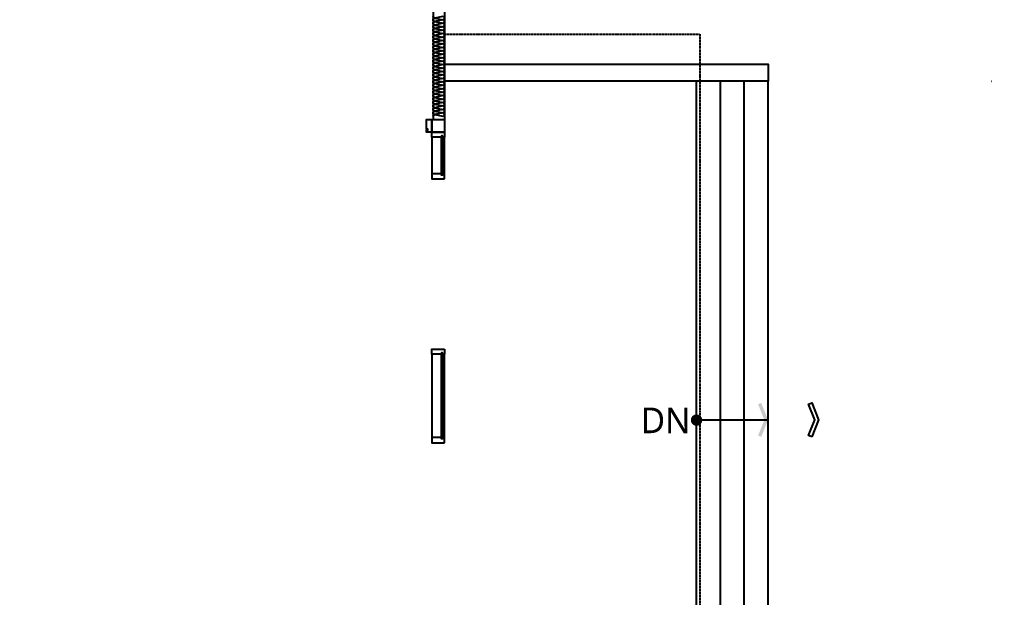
# Model space of a CAD drawing. Header units: millimetres. Extents: x -168200 to 504600, y -244718 to -125918.
# Drawn here: x -60257 to -48840, y -179038 to -172243 of the extents above; entities that cross this region are included whole.
import ezdxf
from ezdxf.enums import TextEntityAlignment as Align

# ---------------------------------------------------------------- set-up
doc = ezdxf.new("R2010")
doc.units = ezdxf.units.MM
doc.linetypes.add('DASHED2', pattern=[0.375, 0.25, -0.125])
doc.layers.add('arch', color=8, linetype='Continuous')
doc.styles.add('스타일1', font='malgun.ttf')

# ---------------------------------------------------------------- blocks, each defined once
blk = doc.blocks.new('*U486')
at = {"color": 0}
for points in [[(917.8, 0, -0.414214), (902.8, 15), (917.8, 85, 1), (887.8, 85), (902.8, 15, -0.414214), (887.8, 0, 0.414214)], [(947.8, 0, -0.414214), (932.8, 15), (947.8, 85, 1), (917.8, 85), (932.8, 15, -0.414214), (917.8, 0, 0.414214)], [(977.8, 0, -0.414214), (962.8, 15), (977.8, 85, 1), (947.8, 85), (962.8, 15, -0.414214), (947.8, 0, 0.414214)], [(1007.8, 0, -0.414214), (992.8, 15), (1007.8, 85, 1), (977.8, 85), (992.8, 15, -0.414214), (977.8, 0, 0.414214)], [(1037.8, 0, -0.414214), (1022.8, 15), (1037.8, 85, 1), (1007.8, 85), (1022.8, 15, -0.414214), (1007.8, 0, 0.414214)], [(1067.8, 0, -0.414214), (1052.8, 15), (1067.8, 85, 1), (1037.8, 85), (1052.8, 15, -0.414214), (1037.8, 0, 0.414214)], [(1097.8, 0, -0.414214), (1082.8, 15), (1097.8, 85, 1), (1067.8, 85), (1082.8, 15, -0.414214), (1067.8, 0, 0.414214)], [(1127.8, 0, -0.414214), (1112.8, 15), (1127.8, 85, 1), (1097.8, 85), (1112.8, 15, -0.414214), (1097.8, 0, 0.414214)], [(1157.8, 0, -0.414214), (1142.8, 15), (1157.8, 85, 1), (1127.8, 85), (1142.8, 15, -0.414214), (1127.8, 0, 0.414214)], [(1187.8, 0, -0.414214), (1172.8, 15), (1187.8, 85, 1), (1157.8, 85), (1172.8, 15, -0.414214), (1157.8, 0, 0.414214)], [(1217.8, 0, -0.414214), (1202.8, 15), (1217.8, 85, 1), (1187.8, 85), (1202.8, 15, -0.414214), (1187.8, 0, 0.414214)], [(1247.8, 0, -0.414214), (1232.8, 15), (1247.8, 85, 1), (1217.8, 85), (1232.8, 15, -0.414214), (1217.8, 0, 0.414214)], [(1277.8, 0, -0.414214), (1262.8, 15), (1277.8, 85, 1), (1247.8, 85), (1262.8, 15, -0.414214), (1247.8, 0, 0.414214)], [(1307.8, 0, -0.414214), (1292.8, 15), (1307.8, 85, 1), (1277.8, 85), (1292.8, 15, -0.414214), (1277.8, 0, 0.414214)], [(1337.8, 0, -0.414214), (1322.8, 15), (1337.8, 85, 1), (1307.8, 85), (1322.8, 15, -0.414214), (1307.8, 0, 0.414214)], [(1367.8, 0, -0.414214), (1352.8, 15), (1367.8, 85, 1), (1337.8, 85), (1352.8, 15, -0.414214), (1337.8, 0, 0.414214)], [(1397.8, 0, -0.414214), (1382.8, 15), (1397.8, 85, 1), (1367.8, 85), (1382.8, 15, -0.414214), (1367.8, 0, 0.414214)], [(1427.8, 0, -0.414214), (1412.8, 15), (1427.8, 85, 1), (1397.8, 85), (1412.8, 15, -0.414214), (1397.8, 0, 0.414214)], [(1457.8, 0, -0.414214), (1442.8, 15), (1457.8, 85, 1), (1427.8, 85), (1442.8, 15, -0.414214), (1427.8, 0, 0.414214)], [(1487.8, 0, -0.414214), (1472.8, 15), (1487.8, 85, 1), (1457.8, 85), (1472.8, 15, -0.414214), (1457.8, 0, 0.414214)], [(1517.8, 0, -0.414214), (1502.8, 15), (1517.8, 85, 1), (1487.8, 85), (1502.8, 15, -0.414214), (1487.8, 0, 0.414214)], [(1547.8, 0, -0.414214), (1532.8, 15), (1547.8, 85, 1), (1517.8, 85), (1532.8, 15, -0.414214), (1517.8, 0, 0.414214)], [(1577.8, 0, -0.414214), (1562.8, 15), (1577.8, 85, 1), (1547.8, 85), (1562.8, 15, -0.414214), (1547.8, 0, 0.414214)], [(1607.8, 0, -0.414214), (1592.8, 15), (1607.8, 85, 1), (1577.8, 85), (1592.8, 15, -0.414214), (1577.8, 0, 0.414214)], [(1637.8, 0, -0.414214), (1622.8, 15), (1637.8, 85, 1), (1607.8, 85), (1622.8, 15, -0.414214), (1607.8, 0, 0.414214)], [(1667.8, 0, -0.414214), (1652.8, 15), (1667.8, 85, 1), (1637.8, 85), (1652.8, 15, -0.414214), (1637.8, 0, 0.414214)], [(1697.8, 0, -0.414214), (1682.8, 15), (1697.8, 85, 1), (1667.8, 85), (1682.8, 15, -0.414214), (1667.8, 0, 0.414214)], [(1727.8, 0, -0.414214), (1712.8, 15), (1727.8, 85, 1), (1697.8, 85), (1712.8, 15, -0.414214), (1697.8, 0, 0.414214)], [(1757.8, 0, -0.414214), (1742.8, 15), (1757.8, 85, 1), (1727.8, 85), (1742.8, 15, -0.414214), (1727.8, 0, 0.414214)]]:
    blk.add_lwpolyline(points, format="xyb", dxfattribs=at)
blk = doc.blocks.new('pit건축기초')
at = {"layer": 'arch'}
for p, q in [((-302180, -98238), (-302180, -90538)), ((-301900, -98238), (-301900, -90538)), ((-301620, -98238), (-301620, -90538)), ((-301340, -98238), (-301340, -90538)), ((-305290, -91198), (-305290, -91628)), ((-305175, -91643), (-305175, -91198)), ((-305165, -91643), (-305165, -91198)), ((-305140, -91628), (-305140, -91198)), ((-305290, -93748), (-305290, -94728)), ((-305175, -94743), (-305175, -93748)), ((-305165, -94743), (-305165, -93748)), ((-305140, -94728), (-305140, -93748)), ((-302180, -94518), (-301340, -94520))]:
    blk.add_line(p, q, dxfattribs=at)
for points in [[(-360145, -75953), (-359205, -75953), (-305140, -75953), (-305140, -90988)], [(-376875, -89888), (-376875, -76088), (-360130, -76088), (-359220, -76088), (-305275, -76088), (-305275, -90988)], [(-305140, -90338), (-301340, -90338), (-301340, -90538), (-305140, -90538)], [(-298720, -90538), (-298715, -90538)]]:
    blk.add_lwpolyline(points, dxfattribs=at)
at = {"layer": 'arch', "linetype": 'DASHED2', "ltscale": 2}
blk.add_lwpolyline([(-305140, -89988), (-302140, -89988), (-302140, -98188), (-305160, -98188)], dxfattribs=at)
at = {"layer": 'arch'}
for points in [[(-305290, -91138), (-305350, -91138), (-305350, -91113), (-305335, -91113), (-305335, -91103), (-305350, -91103), (-305350, -90988), (-305290, -90988)], [(-305290, -90988), (-305140, -90988), (-305140, -91138), (-305290, -91138)], [(-305140, -91138), (-305140, -91198), (-305165, -91198), (-305165, -91183), (-305175, -91183), (-305175, -91198), (-305290, -91198), (-305290, -91138)], [(-305140, -91688), (-305140, -91628), (-305165, -91628), (-305165, -91643), (-305175, -91643), (-305175, -91628), (-305290, -91628), (-305290, -91688)], [(-305140, -93688), (-305140, -93748), (-305165, -93748), (-305165, -93733), (-305175, -93733), (-305175, -93748), (-305290, -93748), (-305290, -93688)], [(-300827, -94720), (-300864, -94705), (-300790, -94520), (-300864, -94335), (-300827, -94320), (-300747, -94520)], [(-305140, -94788), (-305140, -94728), (-305165, -94728), (-305165, -94743), (-305175, -94743), (-305175, -94728), (-305290, -94728), (-305290, -94788)]]:
    blk.add_lwpolyline(points, close=True, dxfattribs=at)
at = {"layer": 'arch', "const_width": 66.7}
blk.add_lwpolyline([(-302180, -94489, 1), (-302180, -94556, 1)], format="xyb", close=True, dxfattribs=at)
at = {"layer": 'arch'}
for points in [[(-301420, -94320), (-301457, -94335), (-301340, -94520), (-301383, -94520)], [(-301340, -94520), (-301383, -94520), (-301420, -94720), (-301457, -94705)]]:
    blk.add_solid(points, dxfattribs=at)
at = {"layer": 'arch', "xscale": 1.35, "yscale": 1.35, "zscale": 1.35, "rotation": 270}
blk.add_blockref('*U486', (-305275, -88579), dxfattribs=at)
at = {"layer": 'arch', "style": '스타일1'}
blk.add_text('DN', height=300, dxfattribs=at).set_placement((-302543, -94676), align=Align.CENTER)

msp = doc.modelspace()

# ---------------------------------------------------------------- block references
msp.add_blockref('pit건축기초', (249875.2, -82429.6))

doc.saveas('drawing.dxf')
